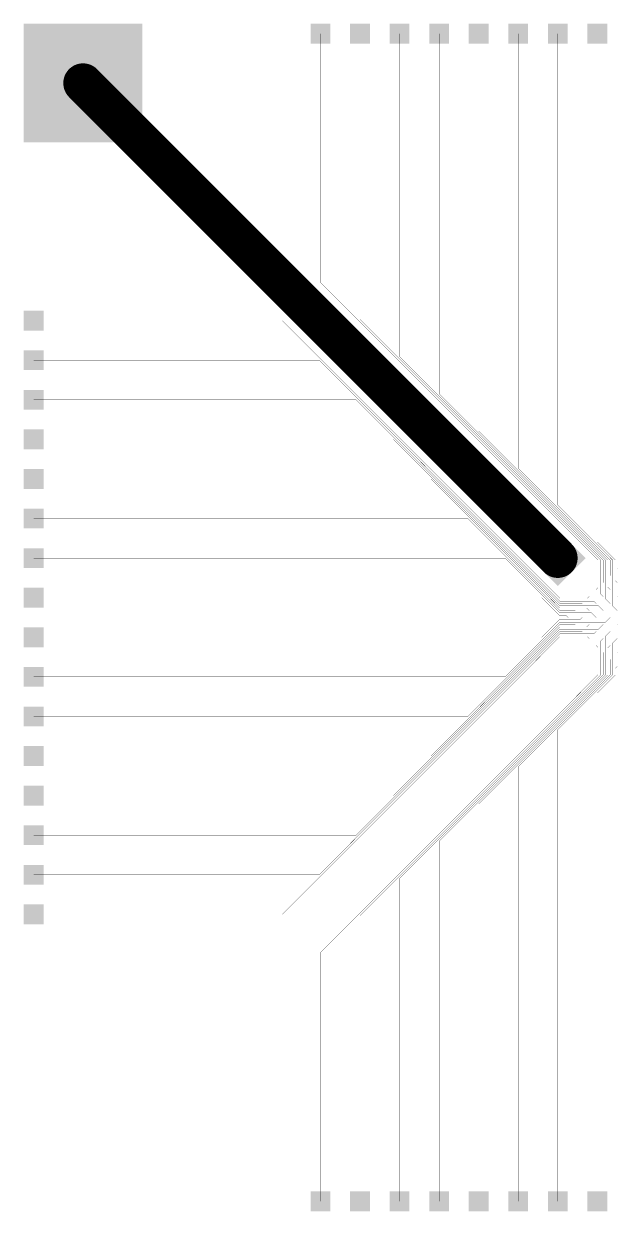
# Model space of a CAD drawing. Header units: inches. Extents: x 0 to 30, y 0 to 30.
# Drawn here: x 0 to 14.98, y 0 to 30 of the extents above; entities that cross this region are included whole.
import ezdxf

# ---------------------------------------------------------------- set-up
doc = ezdxf.new("R2010")
doc.units = ezdxf.units.IN
doc.layers.add('Top Layer', color=1, linetype='Continuous')

# ---------------------------------------------------------------- blocks, each defined once
blk = doc.blocks.new('64_E_________S_______A_____I________M___________1')
at = {"layer": 'Top Layer', "const_width": 0.005}
for points in [[(-0.002, 0, 1), (0.002, 0, 1)], [(0.248, 0, 1), (0.252, 0, 1)], [(0.497, 0, 1), (0.502, 0, 1)], [(0.747, 0, 1), (0.752, 0, 1)], [(0.997, 0, 1), (1.002, 0, 1)], [(1.247, 0, 1), (1.252, 0, 1)], [(1.497, 0, 1), (1.502, 0, 1)], [(1.747, 0, 1), (1.752, 0, 1)], [(-0.002, -0.25, 1), (0.002, -0.25, 1)], [(0.248, -0.25, 1), (0.252, -0.25, 1)], [(0.497, -0.25, 1), (0.502, -0.25, 1)], [(0.747, -0.25, 1), (0.752, -0.25, 1)], [(0.997, -0.25, 1), (1.002, -0.25, 1)], [(1.247, -0.25, 1), (1.252, -0.25, 1)], [(1.497, -0.25, 1), (1.502, -0.25, 1)], [(1.747, -0.25, 1), (1.752, -0.25, 1)], [(-0.002, -0.5, 1), (0.002, -0.5, 1)], [(0.248, -0.5, 1), (0.252, -0.5, 1)], [(0.497, -0.5, 1), (0.502, -0.5, 1)], [(0.747, -0.5, 1), (0.752, -0.5, 1)], [(0.997, -0.5, 1), (1.002, -0.5, 1)], [(1.247, -0.5, 1), (1.252, -0.5, 1)], [(1.497, -0.5, 1), (1.502, -0.5, 1)], [(1.747, -0.5, 1), (1.752, -0.5, 1)], [(-0.002, -0.75, 1), (0.002, -0.75, 1)], [(0.248, -0.75, 1), (0.252, -0.75, 1)], [(0.497, -0.75, 1), (0.502, -0.75, 1)], [(0.747, -0.75, 1), (0.752, -0.75, 1)], [(0.997, -0.75, 1), (1.002, -0.75, 1)], [(1.247, -0.75, 1), (1.252, -0.75, 1)], [(1.497, -0.75, 1), (1.502, -0.75, 1)], [(1.747, -0.75, 1), (1.752, -0.75, 1)], [(-0.002, -1, 1), (0.002, -1, 1)], [(0.248, -1, 1), (0.252, -1, 1)], [(0.497, -1, 1), (0.502, -1, 1)], [(0.747, -1, 1), (0.752, -1, 1)], [(0.997, -1, 1), (1.002, -1, 1)], [(1.247, -1, 1), (1.252, -1, 1)], [(1.497, -1, 1), (1.502, -1, 1)], [(1.747, -1, 1), (1.752, -1, 1)], [(-0.002, -1.25, 1), (0.002, -1.25, 1)], [(-0.002, -1.5, 1), (0.002, -1.5, 1)], [(0.248, -1.25, 1), (0.252, -1.25, 1)], [(0.248, -1.5, 1), (0.252, -1.5, 1)], [(0.497, -1.25, 1), (0.502, -1.25, 1)], [(0.497, -1.5, 1), (0.502, -1.5, 1)], [(0.747, -1.25, 1), (0.752, -1.25, 1)], [(0.747, -1.5, 1), (0.752, -1.5, 1)], [(0.997, -1.25, 1), (1.002, -1.25, 1)], [(0.997, -1.5, 1), (1.002, -1.5, 1)], [(1.247, -1.25, 1), (1.252, -1.25, 1)], [(1.247, -1.5, 1), (1.252, -1.5, 1)], [(1.497, -1.25, 1), (1.502, -1.25, 1)], [(1.497, -1.5, 1), (1.502, -1.5, 1)], [(1.747, -1.25, 1), (1.752, -1.25, 1)], [(1.747, -1.5, 1), (1.752, -1.5, 1)], [(-0.002, -1.75, 1), (0.002, -1.75, 1)], [(0.248, -1.75, 1), (0.252, -1.75, 1)], [(0.497, -1.75, 1), (0.502, -1.75, 1)], [(0.747, -1.75, 1), (0.752, -1.75, 1)], [(0.997, -1.75, 1), (1.002, -1.75, 1)], [(1.247, -1.75, 1), (1.252, -1.75, 1)], [(1.497, -1.75, 1), (1.502, -1.75, 1)], [(1.747, -1.75, 1), (1.752, -1.75, 1)]]:
    blk.add_lwpolyline(points, format="xyb", close=True, dxfattribs=at)
at = {"layer": 'Top Layer'}
blk.add_solid([(-1.746, -1.375), (-0.746, -1.375), (-1.746, -0.375), (-0.746, -0.375)], dxfattribs=at)
blk = doc.blocks.new('64_E_________F__________I________M___________2')
at = {"layer": 'Top Layer'}
for points in [[(3, 27), (3, 30), (0, 27), (0, 30)], [(7.75, 29.5), (7.75, 30), (7.25, 29.5), (7.25, 30)], [(8.75, 29.5), (8.75, 30), (8.25, 29.5), (8.25, 30)], [(9.75, 29.5), (9.75, 30), (9.25, 29.5), (9.25, 30)], [(10.75, 29.5), (10.75, 30), (10.25, 29.5), (10.25, 30)], [(11.75, 29.5), (11.75, 30), (11.25, 29.5), (11.25, 30)], [(12.75, 29.5), (12.75, 30), (12.25, 29.5), (12.25, 30)], [(13.75, 29.5), (13.75, 30), (13.25, 29.5), (13.25, 30)], [(14.75, 29.5), (14.75, 30), (14.25, 29.5), (14.25, 30)], [(0.5, 22.75), (0, 22.75), (0.5, 22.25), (0, 22.25)], [(0.5, 21.75), (0, 21.75), (0.5, 21.25), (0, 21.25)], [(0.5, 20.75), (0, 20.75), (0.5, 20.25), (0, 20.25)], [(0.5, 19.75), (0, 19.75), (0.5, 19.25), (0, 19.25)], [(0.5, 18.75), (0, 18.75), (0.5, 18.25), (0, 18.25)], [(0.5, 17.75), (0, 17.75), (0.5, 17.25), (0, 17.25)], [(0.5, 16.75), (0, 16.75), (0.5, 16.25), (0, 16.25)], [(0.5, 15.75), (0, 15.75), (0.5, 15.25), (0, 15.25)], [(0.5, 14.75), (0, 14.75), (0.5, 14.25), (0, 14.25)], [(0.5, 13.75), (0, 13.75), (0.5, 13.25), (0, 13.25)], [(0.5, 12.75), (0, 12.75), (0.5, 12.25), (0, 12.25)], [(0.5, 11.75), (0, 11.75), (0.5, 11.25), (0, 11.25)], [(0.5, 10.75), (0, 10.75), (0.5, 10.25), (0, 10.25)], [(0.5, 9.75), (0, 9.75), (0.5, 9.25), (0, 9.25)], [(0.5, 8.75), (0, 8.75), (0.5, 8.25), (0, 8.25)], [(0.5, 7.75), (0, 7.75), (0.5, 7.25), (0, 7.25)], [(7.25, 0.5), (7.25, 0), (7.75, 0.5), (7.75, 0)], [(8.25, 0.5), (8.25, 0), (8.75, 0.5), (8.75, 0)], [(9.25, 0.5), (9.25, 0), (9.75, 0.5), (9.75, 0)], [(10.25, 0.5), (10.25, 0), (10.75, 0.5), (10.75, 0)], [(11.25, 0.5), (11.25, 0), (11.75, 0.5), (11.75, 0)], [(12.25, 0.5), (12.25, 0), (12.75, 0.5), (12.75, 0)], [(13.25, 0.5), (13.25, 0), (13.75, 0.5), (13.75, 0)], [(14.25, 0.5), (14.25, 0), (14.75, 0.5), (14.75, 0)]]:
    blk.add_solid(points, dxfattribs=at)

msp = doc.modelspace()

# ---------------------------------------------------------------- linework, layer by layer
at = {"layer": 'Top Layer'}
for points, const_width in [([(7.5, 23.465), (7.5, 29.75)], 0.006), ([(8.5, 22.535), (8.5, 29.75)], 0.006), ([(9.5, 29.25), (9.5, 29.75)], 0.006), ([(10.5, 20.655), (10.5, 29.75)], 0.006), ([(11.5, 19.71), (11.5, 29.75)], 0.006), ([(12.5, 18.771), (12.5, 29.75)], 0.006), ([(13.5, 17.835), (13.5, 29.75)], 0.006), ([(14.5, 16.906), (14.5, 29.75)], 0.006), ([(9.5, 29.25), (9.5, 29.25)], 0.006), ([(9.5, 21.595), (9.5, 29.25)], 0.006), ([(1.5, 28.5), (13.5, 16.5)], 1), ([(7.5, 23.465), (14.515, 16.45)], 0.006), ([(0.25, 22.5), (6.536, 22.5)], 0.006), ([(6.536, 22.5), (13.551, 15.485)], 0.006), ([(8.5, 22.535), (14.585, 16.45)], 0.006), ([(0.25, 21.5), (7.466, 21.5)], 0.006), ([(7.466, 21.5), (13.551, 15.415)], 0.006), ([(9.5, 21.595), (14.646, 16.449)], 0.006), ([(0.25, 20.5), (0.751, 20.5)], 0.006), ([(0.751, 20.5), (0.751, 20.5)], 0.006), ([(0.751, 20.5), (8.406, 20.5)], 0.006), ([(8.406, 20.5), (13.552, 15.354)], 0.006), ([(10.5, 20.655), (14.704, 16.45)], 0.006), ([(0.25, 19.5), (0.751, 19.5)], 0.006), ([(0.751, 19.5), (0.751, 19.5)], 0.006), ([(0.751, 19.5), (9.346, 19.5)], 0.006), ([(9.346, 19.5), (13.551, 15.296)], 0.006), ([(11.5, 19.71), (14.76, 16.45)], 0.006), ([(12.5, 18.771), (14.823, 16.448)], 0.006), ([(0.25, 18.5), (10.291, 18.5)], 0.006), ([(10.291, 18.5), (13.551, 15.24)], 0.006), ([(13.5, 17.835), (14.885, 16.45)], 0.006), ([(0.25, 17.5), (11.23, 17.5)], 0.006), ([(11.23, 17.5), (13.553, 15.177)], 0.006), ([(14.5, 16.906), (14.955, 16.451)], 0.006), ([(0.25, 16.5), (12.166, 16.5)], 0.006), ([(12.166, 16.5), (13.551, 15.115)], 0.006), ([(14.515, 15.752), (14.515, 16.45)], 0.006), ([(14.585, 15.592), (14.585, 16.45)], 0.006), ([(14.646, 15.884), (14.646, 16.449)], 0.006), ([(14.704, 15.472), (14.704, 16.45)], 0.006), ([(14.76, 15.77), (14.76, 16.45)], 0.006), ([(14.823, 16.061), (14.823, 16.448)], 0.006), ([(14.885, 15.292), (14.885, 16.45)], 0.006), ([(14.955, 15.929), (14.955, 16.451)], 0.006), ([(14.955, 15.929), (15, 15.884)], 0.006), ([(14.47, 15.707), (14.515, 15.752)], 0.006), ([(14.76, 15.77), (14.823, 15.707)], 0.006), ([(0.25, 15.5), (0.25, 15.5)], 0.006), ([(0.25, 15.5), (13.095, 15.5)], 0.006), ([(13.095, 15.5), (13.55, 15.045)], 0.006), ([(13.55, 15.485), (14.248, 15.485)], 0.006), ([(13.55, 15.415), (14.408, 15.415)], 0.006), ([(13.551, 15.354), (14.116, 15.354)], 0.006), ([(14.248, 15.485), (14.293, 15.53)], 0.006), ([(14.408, 15.415), (14.47, 15.354)], 0.006), ([(14.585, 15.592), (14.646, 15.53)], 0.006), ([(14.704, 15.472), (14.823, 15.354)], 0.006), ([(13.55, 15.296), (14.528, 15.296)], 0.006), ([(13.55, 15.24), (14.23, 15.24)], 0.006), ([(13.55, 15.115), (14.355, 15.115)], 0.006), ([(13.55, 15.045), (13.718, 15.045)], 0.006), ([(13.552, 15.177), (13.939, 15.177)], 0.006), ([(13.718, 15.045), (13.763, 15)], 0.006), ([(14.071, 14.955), (14.116, 15)], 0.006), ([(14.23, 15.24), (14.293, 15.177)], 0.006), ([(14.355, 15.115), (14.47, 15)], 0.006), ([(14.528, 15.296), (14.646, 15.177)], 0.006), ([(14.708, 14.885), (14.823, 15)], 0.006), ([(14.885, 15.292), (15, 15.177)], 0.006), ([(9.345, 10.5), (13.55, 14.704)], 0.006), ([(10.29, 11.5), (13.55, 14.76)], 0.006), ([(11.229, 12.5), (13.552, 14.823)], 0.006), ([(12.165, 13.5), (13.55, 14.885)], 0.006), ([(13.094, 14.5), (13.549, 14.955)], 0.006), ([(13.549, 14.955), (14.071, 14.955)], 0.006), ([(13.55, 14.885), (14.708, 14.885)], 0.006), ([(13.55, 14.76), (14.23, 14.76)], 0.006), ([(13.55, 14.704), (14.528, 14.704)], 0.006), ([(13.552, 14.823), (13.939, 14.823)], 0.006), ([(14.23, 14.76), (14.293, 14.823)], 0.006), ([(14.528, 14.704), (14.646, 14.823)], 0.006), ([(0.25, 14.5), (13.094, 14.5)], 0.006), ([(6.535, 7.5), (13.55, 14.515)], 0.006), ([(7.465, 8.5), (13.55, 14.585)], 0.006), ([(8.405, 9.5), (13.551, 14.646)], 0.006), ([(13.55, 14.585), (14.408, 14.585)], 0.006), ([(13.55, 14.515), (14.248, 14.515)], 0.006), ([(13.551, 14.646), (14.116, 14.646)], 0.006), ([(14.248, 14.515), (14.293, 14.47)], 0.006), ([(14.408, 14.585), (14.47, 14.646)], 0.006), ([(14.585, 14.408), (14.646, 14.47)], 0.006), ([(14.585, 13.55), (14.585, 14.408)], 0.006), ([(14.704, 14.528), (14.823, 14.646)], 0.006), ([(14.704, 13.55), (14.704, 14.528)], 0.006), ([(14.885, 14.355), (15, 14.47)], 0.006), ([(14.47, 14.293), (14.515, 14.248)], 0.006), ([(14.515, 13.55), (14.515, 14.248)], 0.006), ([(14.646, 13.551), (14.646, 14.116)], 0.006), ([(14.76, 14.23), (14.823, 14.293)], 0.006), ([(14.76, 13.55), (14.76, 14.23)], 0.006), ([(14.885, 13.55), (14.885, 14.355)], 0.006), ([(14.823, 13.552), (14.823, 13.939)], 0.006), ([(0.25, 13.5), (12.165, 13.5)], 0.006), ([(7.5, 6.536), (14.515, 13.551)], 0.006), ([(8.5, 7.466), (14.585, 13.551)], 0.006), ([(9.5, 8.406), (14.646, 13.552)], 0.006), ([(10.5, 9.346), (14.704, 13.551)], 0.006), ([(11.5, 10.291), (14.76, 13.551)], 0.006), ([(12.5, 11.23), (14.823, 13.553)], 0.006), ([(13.5, 12.166), (14.885, 13.551)], 0.006), ([(14.5, 13.095), (14.955, 13.55)], 0.006), ([(14.955, 13.718), (15, 13.763)], 0.006), ([(14.955, 13.55), (14.955, 13.718)], 0.006), ([(14.5, 0.751), (14.5, 13.095)], 0.006), ([(0.25, 12.5), (11.229, 12.5)], 0.006), ([(13.5, 0.25), (13.5, 12.166)], 0.006), ([(0.25, 11.5), (10.29, 11.5)], 0.006), ([(12.5, 0.25), (12.5, 11.23)], 0.006), ([(0.25, 10.5), (9.345, 10.5)], 0.006), ([(11.5, 0.25), (11.5, 10.291)], 0.006), ([(0.25, 9.5), (0.75, 9.5)], 0.006), ([(0.75, 9.5), (0.75, 9.5)], 0.006), ([(0.75, 9.5), (8.405, 9.5)], 0.006), ([(10.5, 0.751), (10.5, 9.346)], 0.006), ([(0.25, 8.5), (7.465, 8.5)], 0.006), ([(9.5, 0.751), (9.5, 8.406)], 0.006), ([(0.25, 7.5), (6.535, 7.5)], 0.006), ([(8.5, 0.25), (8.5, 7.466)], 0.006), ([(7.5, 0.25), (7.5, 6.536)], 0.006), ([(9.5, 0.751), (9.5, 0.751)], 0.006), ([(9.5, 0.25), (9.5, 0.751)], 0.006), ([(10.5, 0.25), (10.5, 0.751)], 0.006), ([(10.5, 0.751), (10.5, 0.751)], 0.006), ([(14.5, 0.751), (14.5, 0.751)], 0.006), ([(14.5, 0.25), (14.5, 0.751)], 0.006)]:
    msp.add_lwpolyline(points, dxfattribs=dict(at, const_width=const_width))
for points, const_width in [([(7.499, 29.75, 1), (7.501, 29.75, 1)], 0.003), ([(8.499, 29.75, 1), (8.501, 29.75, 1)], 0.003), ([(9.499, 29.75, 1), (9.501, 29.75, 1)], 0.003), ([(10.499, 29.75, 1), (10.501, 29.75, 1)], 0.003), ([(11.499, 29.75, 1), (11.501, 29.75, 1)], 0.003), ([(12.499, 29.75, 1), (12.501, 29.75, 1)], 0.003), ([(13.499, 29.75, 1), (13.501, 29.75, 1)], 0.003), ([(14.499, 29.75, 1), (14.501, 29.75, 1)], 0.003), ([(9.499, 29.25, 1), (9.501, 29.25, 1)], 0.003), ([(9.499, 29.25, 1), (9.501, 29.25, 1)], 0.003), ([(9.499, 29.25, 1), (9.501, 29.25, 1)], 0.003), ([(9.499, 29.25, 1), (9.501, 29.25, 1)], 0.003), ([(1.25, 28.5, 1), (1.75, 28.5, 1)], 0.5), ([(7.499, 23.465, 1), (7.501, 23.465, 1)], 0.003), ([(7.499, 23.465, 1), (7.501, 23.465, 1)], 0.003), ([(0.249, 22.5, 1), (0.251, 22.5, 1)], 0.003), ([(6.535, 22.5, 1), (6.538, 22.5, 1)], 0.003), ([(6.535, 22.5, 1), (6.538, 22.5, 1)], 0.003), ([(8.499, 22.535, 1), (8.501, 22.535, 1)], 0.003), ([(8.499, 22.535, 1), (8.501, 22.535, 1)], 0.003), ([(0.249, 21.5, 1), (0.251, 21.5, 1)], 0.003), ([(7.464, 21.5, 1), (7.467, 21.5, 1)], 0.003), ([(7.464, 21.5, 1), (7.467, 21.5, 1)], 0.003), ([(9.499, 21.595, 1), (9.501, 21.595, 1)], 0.003), ([(9.499, 21.595, 1), (9.501, 21.595, 1)], 0.003), ([(0.249, 20.5, 1), (0.251, 20.5, 1)], 0.003), ([(0.749, 20.5, 1), (0.752, 20.5, 1)], 0.003), ([(0.749, 20.5, 1), (0.752, 20.5, 1)], 0.003), ([(0.749, 20.5, 1), (0.752, 20.5, 1)], 0.003), ([(0.749, 20.5, 1), (0.752, 20.5, 1)], 0.003), ([(8.404, 20.5, 1), (8.407, 20.5, 1)], 0.003), ([(8.404, 20.5, 1), (8.407, 20.5, 1)], 0.003), ([(10.499, 20.655, 1), (10.501, 20.655, 1)], 0.003), ([(10.499, 20.655, 1), (10.501, 20.655, 1)], 0.003), ([(0.249, 19.5, 1), (0.251, 19.5, 1)], 0.003), ([(0.749, 19.5, 1), (0.752, 19.5, 1)], 0.003), ([(0.749, 19.5, 1), (0.752, 19.5, 1)], 0.003), ([(0.749, 19.5, 1), (0.752, 19.5, 1)], 0.003), ([(0.749, 19.5, 1), (0.752, 19.5, 1)], 0.003), ([(9.345, 19.5, 1), (9.348, 19.5, 1)], 0.003), ([(9.345, 19.5, 1), (9.348, 19.5, 1)], 0.003), ([(11.499, 19.71, 1), (11.501, 19.71, 1)], 0.003), ([(11.499, 19.71, 1), (11.501, 19.71, 1)], 0.003), ([(12.499, 18.771, 1), (12.501, 18.771, 1)], 0.003), ([(12.499, 18.771, 1), (12.501, 18.771, 1)], 0.003), ([(0.249, 18.5, 1), (0.251, 18.5, 1)], 0.003), ([(10.289, 18.5, 1), (10.292, 18.5, 1)], 0.003), ([(10.289, 18.5, 1), (10.292, 18.5, 1)], 0.003), ([(13.499, 17.835, 1), (13.501, 17.835, 1)], 0.003), ([(13.499, 17.835, 1), (13.501, 17.835, 1)], 0.003), ([(0.249, 17.5, 1), (0.251, 17.5, 1)], 0.003), ([(11.228, 17.5, 1), (11.231, 17.5, 1)], 0.003), ([(11.228, 17.5, 1), (11.231, 17.5, 1)], 0.003), ([(13.25, 16.5, 1), (13.75, 16.5, 1)], 0.5), ([(14.499, 16.906, 1), (14.501, 16.906, 1)], 0.003), ([(14.499, 16.906, 1), (14.501, 16.906, 1)], 0.003), ([(0.249, 16.5, 1), (0.251, 16.5, 1)], 0.003), ([(12.164, 16.5, 1), (12.167, 16.5, 1)], 0.003), ([(12.164, 16.5, 1), (12.167, 16.5, 1)], 0.003), ([(14.514, 16.45, 1), (14.516, 16.45, 1)], 0.003), ([(14.514, 16.45, 1), (14.516, 16.45, 1)], 0.003), ([(14.584, 16.45, 1), (14.586, 16.45, 1)], 0.003), ([(14.584, 16.45, 1), (14.586, 16.45, 1)], 0.003), ([(14.645, 16.449, 1), (14.648, 16.449, 1)], 0.003), ([(14.645, 16.449, 1), (14.648, 16.449, 1)], 0.003), ([(14.703, 16.45, 1), (14.706, 16.45, 1)], 0.003), ([(14.703, 16.45, 1), (14.706, 16.45, 1)], 0.003), ([(14.759, 16.45, 1), (14.761, 16.45, 1)], 0.003), ([(14.759, 16.45, 1), (14.761, 16.45, 1)], 0.003), ([(14.822, 16.448, 1), (14.825, 16.448, 1)], 0.003), ([(14.822, 16.448, 1), (14.825, 16.448, 1)], 0.003), ([(14.884, 16.45, 1), (14.886, 16.45, 1)], 0.003), ([(14.884, 16.45, 1), (14.886, 16.45, 1)], 0.003), ([(14.954, 16.451, 1), (14.956, 16.451, 1)], 0.003), ([(14.954, 16.451, 1), (14.956, 16.451, 1)], 0.003), ([(14.822, 16.061, 1), (14.825, 16.061, 1)], 0.003), ([(14.954, 15.929, 1), (14.956, 15.929, 1)], 0.003), ([(14.954, 15.929, 1), (14.956, 15.929, 1)], 0.003), ([(14.468, 15.707, 1), (14.471, 15.707, 1)], 0.003), ([(14.514, 15.752, 1), (14.516, 15.752, 1)], 0.003), ([(14.514, 15.752, 1), (14.516, 15.752, 1)], 0.003), ([(14.645, 15.884, 1), (14.648, 15.884, 1)], 0.003), ([(14.759, 15.77, 1), (14.761, 15.77, 1)], 0.003), ([(14.759, 15.77, 1), (14.761, 15.77, 1)], 0.003), ([(14.822, 15.707, 1), (14.825, 15.707, 1)], 0.003), ([(0.249, 15.5, 1), (0.251, 15.5, 1)], 0.003), ([(0.249, 15.5, 1), (0.251, 15.5, 1)], 0.003), ([(0.249, 15.5, 1), (0.251, 15.5, 1)], 0.003), ([(13.094, 15.5, 1), (13.096, 15.5, 1)], 0.003), ([(13.094, 15.5, 1), (13.096, 15.5, 1)], 0.003), ([(13.549, 15.485, 1), (13.552, 15.485, 1)], 0.003), ([(13.548, 15.415, 1), (13.551, 15.415, 1)], 0.003), ([(13.55, 15.485, 1), (13.553, 15.485, 1)], 0.003), ([(13.549, 15.415, 1), (13.552, 15.415, 1)], 0.003), ([(13.55, 15.354, 1), (13.553, 15.354, 1)], 0.003), ([(13.551, 15.354, 1), (13.554, 15.354, 1)], 0.003), ([(14.115, 15.354, 1), (14.118, 15.354, 1)], 0.003), ([(14.246, 15.485, 1), (14.249, 15.485, 1)], 0.003), ([(14.246, 15.485, 1), (14.249, 15.485, 1)], 0.003), ([(14.291, 15.53, 1), (14.294, 15.53, 1)], 0.003), ([(14.407, 15.415, 1), (14.41, 15.415, 1)], 0.003), ([(14.407, 15.415, 1), (14.41, 15.415, 1)], 0.003), ([(14.468, 15.354, 1), (14.471, 15.354, 1)], 0.003), ([(14.584, 15.592, 1), (14.586, 15.592, 1)], 0.003), ([(14.584, 15.592, 1), (14.586, 15.592, 1)], 0.003), ([(14.645, 15.53, 1), (14.648, 15.53, 1)], 0.003), ([(14.703, 15.472, 1), (14.706, 15.472, 1)], 0.003), ([(14.703, 15.472, 1), (14.706, 15.472, 1)], 0.003), ([(14.822, 15.354, 1), (14.825, 15.354, 1)], 0.003), ([(13.548, 15.296, 1), (13.551, 15.296, 1)], 0.003), ([(13.548, 15.24, 1), (13.551, 15.24, 1)], 0.003), ([(13.548, 15.115, 1), (13.551, 15.115, 1)], 0.003), ([(13.548, 15.045, 1), (13.551, 15.045, 1)], 0.003), ([(13.548, 15.045, 1), (13.551, 15.045, 1)], 0.003), ([(13.549, 15.296, 1), (13.552, 15.296, 1)], 0.003), ([(13.549, 15.24, 1), (13.552, 15.24, 1)], 0.003), ([(13.549, 15.115, 1), (13.552, 15.115, 1)], 0.003), ([(13.55, 15.177, 1), (13.553, 15.177, 1)], 0.003), ([(13.551, 15.177, 1), (13.554, 15.177, 1)], 0.003), ([(13.716, 15.045, 1), (13.719, 15.045, 1)], 0.003), ([(13.716, 15.045, 1), (13.719, 15.045, 1)], 0.003), ([(13.761, 15, 1), (13.764, 15, 1)], 0.003), ([(13.938, 15.177, 1), (13.941, 15.177, 1)], 0.003), ([(14.115, 15, 1), (14.118, 15, 1)], 0.003), ([(14.228, 15.24, 1), (14.231, 15.24, 1)], 0.003), ([(14.228, 15.24, 1), (14.231, 15.24, 1)], 0.003), ([(14.291, 15.177, 1), (14.294, 15.177, 1)], 0.003), ([(14.353, 15.115, 1), (14.356, 15.115, 1)], 0.003), ([(14.353, 15.115, 1), (14.356, 15.115, 1)], 0.003), ([(14.468, 15, 1), (14.471, 15, 1)], 0.003), ([(14.526, 15.296, 1), (14.529, 15.296, 1)], 0.003), ([(14.526, 15.296, 1), (14.529, 15.296, 1)], 0.003), ([(14.645, 15.177, 1), (14.648, 15.177, 1)], 0.003), ([(14.822, 15, 1), (14.825, 15, 1)], 0.003), ([(14.884, 15.292, 1), (14.886, 15.292, 1)], 0.003), ([(14.884, 15.292, 1), (14.886, 15.292, 1)], 0.003), ([(13.548, 14.955, 1), (13.551, 14.955, 1)], 0.003), ([(13.548, 14.955, 1), (13.551, 14.955, 1)], 0.003), ([(13.548, 14.885, 1), (13.551, 14.885, 1)], 0.003), ([(13.548, 14.885, 1), (13.551, 14.885, 1)], 0.003), ([(13.548, 14.76, 1), (13.551, 14.76, 1)], 0.003), ([(13.548, 14.76, 1), (13.551, 14.76, 1)], 0.003), ([(13.548, 14.704, 1), (13.551, 14.704, 1)], 0.003), ([(13.548, 14.704, 1), (13.551, 14.704, 1)], 0.003), ([(13.55, 14.823, 1), (13.553, 14.823, 1)], 0.003), ([(13.55, 14.823, 1), (13.553, 14.823, 1)], 0.003), ([(13.938, 14.823, 1), (13.941, 14.823, 1)], 0.003), ([(14.07, 14.955, 1), (14.073, 14.955, 1)], 0.003), ([(14.07, 14.955, 1), (14.073, 14.955, 1)], 0.003), ([(14.228, 14.76, 1), (14.231, 14.76, 1)], 0.003), ([(14.228, 14.76, 1), (14.231, 14.76, 1)], 0.003), ([(14.291, 14.823, 1), (14.294, 14.823, 1)], 0.003), ([(14.526, 14.704, 1), (14.529, 14.704, 1)], 0.003), ([(14.526, 14.704, 1), (14.529, 14.704, 1)], 0.003), ([(14.645, 14.823, 1), (14.648, 14.823, 1)], 0.003), ([(14.707, 14.885, 1), (14.71, 14.885, 1)], 0.003), ([(14.707, 14.885, 1), (14.71, 14.885, 1)], 0.003), ([(0.249, 14.5, 1), (0.251, 14.5, 1)], 0.003), ([(13.093, 14.5, 1), (13.096, 14.5, 1)], 0.003), ([(13.093, 14.5, 1), (13.096, 14.5, 1)], 0.003), ([(13.548, 14.585, 1), (13.551, 14.585, 1)], 0.003), ([(13.548, 14.585, 1), (13.551, 14.585, 1)], 0.003), ([(13.549, 14.515, 1), (13.552, 14.515, 1)], 0.003), ([(13.549, 14.515, 1), (13.552, 14.515, 1)], 0.003), ([(13.55, 14.646, 1), (13.553, 14.646, 1)], 0.003), ([(13.55, 14.646, 1), (13.553, 14.646, 1)], 0.003), ([(14.115, 14.646, 1), (14.118, 14.646, 1)], 0.003), ([(14.246, 14.515, 1), (14.249, 14.515, 1)], 0.003), ([(14.246, 14.515, 1), (14.249, 14.515, 1)], 0.003), ([(14.291, 14.47, 1), (14.294, 14.47, 1)], 0.003), ([(14.407, 14.585, 1), (14.41, 14.585, 1)], 0.003), ([(14.407, 14.585, 1), (14.41, 14.585, 1)], 0.003), ([(14.468, 14.646, 1), (14.471, 14.646, 1)], 0.003), ([(14.584, 14.408, 1), (14.586, 14.408, 1)], 0.003), ([(14.584, 14.408, 1), (14.586, 14.408, 1)], 0.003), ([(14.645, 14.47, 1), (14.648, 14.47, 1)], 0.003), ([(14.703, 14.528, 1), (14.706, 14.528, 1)], 0.003), ([(14.703, 14.528, 1), (14.706, 14.528, 1)], 0.003), ([(14.822, 14.646, 1), (14.825, 14.646, 1)], 0.003), ([(14.468, 14.293, 1), (14.471, 14.293, 1)], 0.003), ([(14.514, 14.248, 1), (14.516, 14.248, 1)], 0.003), ([(14.514, 14.248, 1), (14.516, 14.248, 1)], 0.003), ([(14.645, 14.116, 1), (14.648, 14.116, 1)], 0.003), ([(14.759, 14.23, 1), (14.761, 14.23, 1)], 0.003), ([(14.759, 14.23, 1), (14.761, 14.23, 1)], 0.003), ([(14.822, 14.293, 1), (14.825, 14.293, 1)], 0.003), ([(14.884, 14.355, 1), (14.886, 14.355, 1)], 0.003), ([(14.884, 14.355, 1), (14.886, 14.355, 1)], 0.003), ([(14.822, 13.939, 1), (14.825, 13.939, 1)], 0.003), ([(0.249, 13.5, 1), (0.251, 13.5, 1)], 0.003), ([(12.164, 13.5, 1), (12.167, 13.5, 1)], 0.003), ([(12.164, 13.5, 1), (12.167, 13.5, 1)], 0.003), ([(14.514, 13.551, 1), (14.516, 13.551, 1)], 0.003), ([(14.514, 13.55, 1), (14.516, 13.55, 1)], 0.003), ([(14.584, 13.551, 1), (14.586, 13.551, 1)], 0.003), ([(14.584, 13.55, 1), (14.586, 13.55, 1)], 0.003), ([(14.645, 13.552, 1), (14.648, 13.552, 1)], 0.003), ([(14.645, 13.551, 1), (14.648, 13.551, 1)], 0.003), ([(14.703, 13.551, 1), (14.706, 13.551, 1)], 0.003), ([(14.703, 13.55, 1), (14.706, 13.55, 1)], 0.003), ([(14.759, 13.551, 1), (14.761, 13.551, 1)], 0.003), ([(14.759, 13.55, 1), (14.761, 13.55, 1)], 0.003), ([(14.822, 13.553, 1), (14.825, 13.553, 1)], 0.003), ([(14.822, 13.552, 1), (14.825, 13.552, 1)], 0.003), ([(14.884, 13.551, 1), (14.886, 13.551, 1)], 0.003), ([(14.884, 13.55, 1), (14.886, 13.55, 1)], 0.003), ([(14.954, 13.718, 1), (14.956, 13.718, 1)], 0.003), ([(14.954, 13.718, 1), (14.956, 13.718, 1)], 0.003), ([(14.954, 13.55, 1), (14.956, 13.55, 1)], 0.003), ([(14.954, 13.55, 1), (14.956, 13.55, 1)], 0.003), ([(14.499, 13.095, 1), (14.501, 13.095, 1)], 0.003), ([(14.499, 13.095, 1), (14.501, 13.095, 1)], 0.003), ([(0.249, 12.5, 1), (0.251, 12.5, 1)], 0.003), ([(11.227, 12.5, 1), (11.23, 12.5, 1)], 0.003), ([(11.227, 12.5, 1), (11.23, 12.5, 1)], 0.003), ([(13.499, 12.166, 1), (13.501, 12.166, 1)], 0.003), ([(13.499, 12.166, 1), (13.501, 12.166, 1)], 0.003), ([(0.249, 11.5, 1), (0.251, 11.5, 1)], 0.003), ([(10.289, 11.5, 1), (10.291, 11.5, 1)], 0.003), ([(10.289, 11.5, 1), (10.291, 11.5, 1)], 0.003), ([(12.499, 11.23, 1), (12.501, 11.23, 1)], 0.003), ([(12.499, 11.23, 1), (12.501, 11.23, 1)], 0.003), ([(0.249, 10.5, 1), (0.251, 10.5, 1)], 0.003), ([(9.344, 10.5, 1), (9.347, 10.5, 1)], 0.003), ([(9.344, 10.5, 1), (9.347, 10.5, 1)], 0.003), ([(11.499, 10.291, 1), (11.501, 10.291, 1)], 0.003), ([(11.499, 10.291, 1), (11.501, 10.291, 1)], 0.003), ([(0.249, 9.5, 1), (0.251, 9.5, 1)], 0.003), ([(0.748, 9.5, 1), (0.751, 9.5, 1)], 0.003), ([(0.748, 9.5, 1), (0.751, 9.5, 1)], 0.003), ([(0.748, 9.5, 1), (0.751, 9.5, 1)], 0.003), ([(0.748, 9.5, 1), (0.751, 9.5, 1)], 0.003), ([(8.404, 9.5, 1), (8.406, 9.5, 1)], 0.003), ([(8.404, 9.5, 1), (8.406, 9.5, 1)], 0.003), ([(10.499, 9.346, 1), (10.501, 9.346, 1)], 0.003), ([(10.499, 9.346, 1), (10.501, 9.346, 1)], 0.003), ([(0.249, 8.5, 1), (0.251, 8.5, 1)], 0.003), ([(7.464, 8.5, 1), (7.467, 8.5, 1)], 0.003), ([(7.464, 8.5, 1), (7.467, 8.5, 1)], 0.003), ([(9.499, 8.406, 1), (9.501, 8.406, 1)], 0.003), ([(9.499, 8.406, 1), (9.501, 8.406, 1)], 0.003), ([(0.249, 7.5, 1), (0.251, 7.5, 1)], 0.003), ([(6.534, 7.5, 1), (6.537, 7.5, 1)], 0.003), ([(6.534, 7.5, 1), (6.537, 7.5, 1)], 0.003), ([(8.499, 7.466, 1), (8.501, 7.466, 1)], 0.003), ([(8.499, 7.466, 1), (8.501, 7.466, 1)], 0.003), ([(7.499, 6.536, 1), (7.501, 6.536, 1)], 0.003), ([(7.499, 6.536, 1), (7.501, 6.536, 1)], 0.003), ([(9.499, 0.751, 1), (9.501, 0.751, 1)], 0.003), ([(9.499, 0.751, 1), (9.501, 0.751, 1)], 0.003), ([(9.499, 0.751, 1), (9.501, 0.751, 1)], 0.003), ([(9.499, 0.751, 1), (9.501, 0.751, 1)], 0.003), ([(10.499, 0.751, 1), (10.501, 0.751, 1)], 0.003), ([(10.499, 0.751, 1), (10.501, 0.751, 1)], 0.003), ([(10.499, 0.751, 1), (10.501, 0.751, 1)], 0.003), ([(10.499, 0.751, 1), (10.501, 0.751, 1)], 0.003), ([(14.499, 0.751, 1), (14.501, 0.751, 1)], 0.003), ([(14.499, 0.751, 1), (14.501, 0.751, 1)], 0.003), ([(14.499, 0.751, 1), (14.501, 0.751, 1)], 0.003), ([(14.499, 0.751, 1), (14.501, 0.751, 1)], 0.003), ([(7.499, 0.25, 1), (7.501, 0.25, 1)], 0.003), ([(8.499, 0.25, 1), (8.501, 0.25, 1)], 0.003), ([(9.499, 0.25, 1), (9.501, 0.25, 1)], 0.003), ([(10.499, 0.25, 1), (10.501, 0.25, 1)], 0.003), ([(11.499, 0.25, 1), (11.501, 0.25, 1)], 0.003), ([(12.499, 0.25, 1), (12.501, 0.25, 1)], 0.003), ([(13.499, 0.25, 1), (13.501, 0.25, 1)], 0.003), ([(14.499, 0.25, 1), (14.501, 0.25, 1)], 0.003)]:
    msp.add_lwpolyline(points, format="xyb", close=True, dxfattribs=dict(at, const_width=const_width))

# ---------------------------------------------------------------- block references
msp.add_blockref('64_E_________F__________I________M___________2', (0, 0))
at = {"rotation": 315}
msp.add_blockref('64_E_________S_______A_____I________M___________1', (15, 16.237), dxfattribs=at)

doc.saveas('drawing.dxf')
